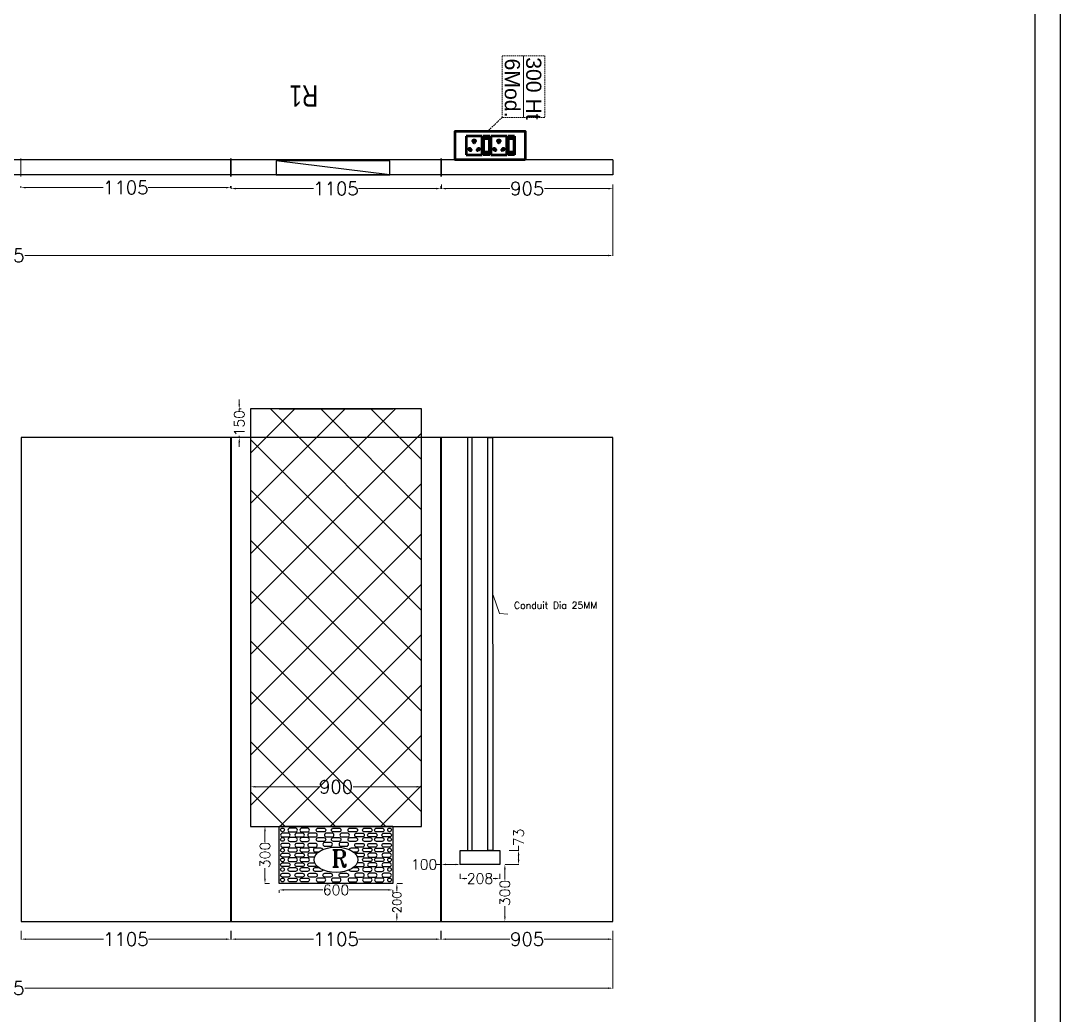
# Model space of a CAD drawing. Extents: x 3550807 to 4078732, y -628171 to -515859.
# Drawn here: x 3785900 to 3791380, y -603647 to -598407 of the extents above; entities that cross this region are included whole.
import ezdxf
from ezdxf.lldxf.tags import DXFTag

# ---------------------------------------------------------------- set-up
doc = ezdxf.new("R2010")
doc.units = 0
doc.header["$LTSCALE"] = 6
doc.header["$MEASUREMENT"] = 0
for name, pattern in [('1', [0]), ('ACAD_ISO03W100', [30, 12, -18]), ('DASHED2', [0.375, 0.25, -0.125])]:
    doc.linetypes.add(name, pattern=pattern)
doc.layers.get('0').update_dxf_attribs({"linetype": 'CONTINUOUS'})
doc.layers.get('Defpoints').update_dxf_attribs({"linetype": 'CONTINUOUS'})
for name, color, linetype in [('80 mm Wall', 5, 'CONTINUOUS'), ('Conduit', 2, 'CONTINUOUS'), ('DIM', 7, 'CONTINUOUS'), ('Dimensions', 7, 'CONTINUOUS'), ('MODULE BOX', 7, 'CONTINUOUS'), ('RISER', 10, 'CONTINUOUS'), ('TEXT', 5, 'CONTINUOUS')]:
    doc.layers.add(name, color=color, linetype=linetype)
doc.layers.add('CFT_LOOPING', color=7, linetype='1', lineweight=0, true_color=0xd6d600)
for name, color, linetype, lineweight in [('ELE. 2N0S OF 6-16 UPS SOCKETS', 191, 'CONTINUOUS', 15), ('MEP_HVAC_RA_RAISERS', 3, 'CONTINUOUS', 0), ('Partition-80WP', 7, 'CONTINUOUS', 5)]:
    doc.layers.add(name, color=color, linetype=linetype, lineweight=lineweight)
doc.styles.add('ARIEL', font='sanss___.ttf', dxfattribs={"width": 0.75})
doc.styles.add('ROMANS', font='romans.shx')
doc.styles.add('ROMANT', font='romant.shx')
doc.styles.get("Standard").update_dxf_attribs({"font": 'SIMPLEX'})
tags = doc.linetypes.add('03B05', pattern=[15, 6, -9]).pattern_tags.tags
tags[6:7] = [DXFTag(74, 4), DXFTag(75, 0), DXFTag(340, '0'), DXFTag(46, 1.0), DXFTag(50, 0.0), DXFTag(44, 0.0), DXFTag(45, 0.0)]
tags[4:5] = [DXFTag(74, 4), DXFTag(75, 0), DXFTag(340, '0'), DXFTag(46, 1.0), DXFTag(50, 0.0), DXFTag(44, 0.0), DXFTag(45, 0.0)]
doc.dimstyles.new('AEPL', dxfattribs={"dimtxt": 10, "dimasz": 2.5, "dimexe": 1.25, "dimexo": 2, "dimtad": 0, "dimdec": 0, "dimtxsty": 'ROMANS', "dimcen": 2.5, "dimclrd": 250, "dimclre": 250, "dimadec": 0, "dimazin": 0, "dimtfac": 1, "dimtdec": 0, "dimtmove": 0, "dimatfit": 3, "dimfxl": 0, "dimlwd": 0, "dimlwe": 0, "dimarcsym": 0})
doc.dimstyles.new('AEPL1', dxfattribs={"dimtxt": 100, "dimasz": 25, "dimexe": 1.25, "dimexo": 50, "dimtad": 0, "dimdec": 0, "dimtxsty": 'ROMANS', "dimcen": 2.5, "dimclrd": 250, "dimclre": 250, "dimadec": 0, "dimazin": 0, "dimtfac": 1, "dimtdec": 0, "dimtmove": 0, "dimatfit": 3, "dimfxl": 0, "dimlwd": 0, "dimlwe": 0, "dimarcsym": 0})

# ---------------------------------------------------------------- blocks, each defined once
blk = doc.blocks.new('6MODULE-UPS')
at = {"layer": 'ELE. 2N0S OF 6-16 UPS SOCKETS', "color": 223, "lineweight": 50}
for p, q in [((-5.7, 91.9), (-5.7, 19.7)), ((-5.7, 91.9), (-5.7, 19.7)), ((19.4, 91.9), (-5.7, 91.9)), ((-5.7, 91.9), (19.4, 91.9)), ((-3.6, 84), (-3.6, 27.6)), ((17.3, 84), (-3.6, 84)), ((17.3, 27.6), (17.3, 84)), ((19.4, 19.7), (19.4, 91.9)), ((23.6, 91.9), (86.9, 91.9)), ((23.6, 19.7), (23.6, 91.9)), ((86.9, 91.9), (86.9, 19.7)), ((91.1, 91.9), (91.1, 19.7)), ((91.1, 91.9), (91.1, 19.7)), ((116.2, 91.9), (91.1, 91.9)), ((91.1, 91.9), (116.2, 91.9)), ((93.2, 84), (93.2, 27.6)), ((114.1, 84), (93.2, 84)), ((114.1, 27.6), (114.1, 84)), ((116.2, 19.7), (116.2, 91.9)), ((120.4, 19.7), (120.4, 91.9)), ((120.4, 91.9), (183.6, 91.9)), ((183.6, 91.9), (183.6, 19.7)), ((-5.7, 19.7), (19.4, 19.7)), ((-3.6, 30.1), (17.3, 30.1)), ((-3.6, 27.6), (17.3, 27.6)), ((86.9, 19.7), (23.6, 19.7)), ((91.1, 19.7), (116.2, 19.7)), ((93.2, 30.1), (114.1, 30.1)), ((93.2, 27.6), (114.1, 27.6)), ((183.6, 19.7), (120.4, 19.7))]:
    blk.add_line(p, q, dxfattribs=at)
blk.add_lwpolyline([(-48.1, 0), (226, 0), (226, 111.6), (-48.1, 111.6)], close=True, dxfattribs=at)
for centre, radius, start, end in [((37.2, 41.7), 4.24, 5.2689, 272.51), ((40.6, 38.8), 3.42, 202.6838, 75.0951), ((55.3, 73.6), 4.92, 307.1584, 232.8416), ((55.3, 68.7), 3.14, 161.4031, 18.5969), ((69.9, 38.8), 3.42, 104.9049, 337.3162), ((73.3, 41.7), 4.24, 267.49, 174.7311), ((134, 41.7), 4.24, 5.2689, 272.51), ((137.3, 38.8), 3.42, 202.6838, 75.0951), ((152, 73.6), 4.92, 307.1584, 232.8416), ((152, 68.7), 3.14, 161.4031, 18.5969), ((166.7, 38.8), 3.42, 104.9049, 337.3162), ((170, 41.7), 4.24, 267.49, 174.7311)]:
    blk.add_arc(centre, radius, start, end, dxfattribs=at)
blk = doc.blocks.new('RAISER 400X400MM')
at = {"layer": 'MEP_HVAC_RA_RAISERS', "lineweight": 25}
blk.add_line((2003785.4, 80176.6), (2004185.4, 80126.6), dxfattribs=at)
blk.add_lwpolyline([(2004185.4, 80176.6), (2003785.4, 80176.6), (2003785.4, 80126.6), (2004185.4, 80126.6)], close=True, dxfattribs=at)
blk.add_lwpolyline([(2003985.4, 80105.8, 0, 44.3, 0), (2003985.4, 80054.1, 0, 0, 0), (2003985.4, 79969.7, 0, 0, 0), (2004052.1, 79969.7, 0, 0, 0), (2003868.7, 79926.8, 0, 0, 0), (2003970.3, 79926.8, 0, 0, 0), (2003970.3, 79863.1, 0, 0, 0)], format="xyseb", dxfattribs=at)
at = {"layer": 'MEP_HVAC_RA_RAISERS', "lineweight": 25, "insert": (2004037.9, 79936.9), "char_height": 75, "width": 116.101, "attachment_point": 1, "style": 'ARIEL'}
blk.add_mtext('R1', dxfattribs=at)
blk = doc.blocks.new('*D373')
at = {"layer": 'Defpoints', "color": 0, "linetype": 'ByBlock', "transparency": 16777216}
for p in [(3788117, -599219.5), (3789021.8, -599219.5), (3788117, -599291.4)]:
    blk.add_point(p, dxfattribs=at)
at = {"layer": 'DIM', "color": 250, "linetype": 'ByBlock', "lineweight": 0, "transparency": 16777216}
for p, q in [((3788117, -599269.5), (3788117, -599292.6)), ((3788142, -599291.4), (3788478.8, -599291.4)), ((3788996.8, -599291.4), (3788660, -599291.4)), ((3789021.8, -599269.5), (3789021.8, -599292.6))]:
    blk.add_line(p, q, dxfattribs=at)
at = {"layer": 'DIM', "color": 250, "linetype": 'ByBlock', "transparency": 16777216}
for points in [[(3788142, -599287.2), (3788142, -599295.6), (3788117, -599291.4)], [(3788996.8, -599295.6), (3788996.8, -599287.2), (3789021.8, -599291.4)]]:
    blk.add_solid(points, dxfattribs=at)
at = {"layer": 'DIM', "color": 0, "linetype": 'ByBlock', "transparency": 16777216, "insert": (3788569.4, -599291.4), "char_height": 70, "attachment_point": 5, "style": 'ROMANS'}
blk.add_mtext('905', dxfattribs=at)
blk = doc.blocks.new('*D376')
at = {"layer": 'Defpoints', "color": 0, "linetype": 'ByBlock', "transparency": 16777216}
for p in [(3785901, -599228.5), (3787006, -599228.5), (3787006, -599286.1)]:
    blk.add_point(p, dxfattribs=at)
at = {"layer": 'DIM', "color": 250, "linetype": 'ByBlock', "lineweight": 0, "transparency": 16777216}
for p, q in [((3785901, -599278.5), (3785901, -599287.4)), ((3785926, -599286.1), (3786334.9, -599286.1)), ((3786981, -599286.1), (3786572, -599286.1)), ((3787006, -599278.5), (3787006, -599287.4))]:
    blk.add_line(p, q, dxfattribs=at)
at = {"layer": 'DIM', "color": 250, "linetype": 'ByBlock', "transparency": 16777216}
for points in [[(3785926, -599282), (3785926, -599290.3), (3785901, -599286.1)], [(3786981, -599290.3), (3786981, -599282), (3787006, -599286.1)]]:
    blk.add_solid(points, dxfattribs=at)
at = {"layer": 'DIM', "color": 0, "linetype": 'ByBlock', "transparency": 16777216, "insert": (3786453.5, -599286.1), "char_height": 70, "attachment_point": 5, "style": 'ROMANS'}
blk.add_mtext('1105', dxfattribs=at)
blk = doc.blocks.new('*D377')
at = {"layer": 'Defpoints', "color": 0, "linetype": 'ByBlock', "transparency": 16777216}
for p in [(3787009, -599228.5), (3788114, -599228.5), (3788114, -599291.4)]:
    blk.add_point(p, dxfattribs=at)
at = {"layer": 'DIM', "color": 250, "linetype": 'ByBlock', "lineweight": 0, "transparency": 16777216}
for p, q in [((3787009, -599278.5), (3787009, -599292.6)), ((3787034, -599291.4), (3787442.9, -599291.4)), ((3788089, -599291.4), (3787680, -599291.4)), ((3788114, -599278.5), (3788114, -599292.6))]:
    blk.add_line(p, q, dxfattribs=at)
at = {"layer": 'DIM', "color": 250, "linetype": 'ByBlock', "transparency": 16777216}
for points in [[(3787034, -599287.2), (3787034, -599295.6), (3787009, -599291.4)], [(3788089, -599295.6), (3788089, -599287.2), (3788114, -599291.4)]]:
    blk.add_solid(points, dxfattribs=at)
at = {"layer": 'DIM', "color": 0, "linetype": 'ByBlock', "transparency": 16777216, "insert": (3787561.5, -599291.4), "char_height": 70, "attachment_point": 5, "style": 'ROMANS'}
blk.add_mtext('1105', dxfattribs=at)
blk = doc.blocks.new('*D378')
at = {"layer": 'Defpoints', "color": 0, "linetype": 'ByBlock', "transparency": 16777216}
for p in [(3782576.8, -599219.5), (3789021.8, -599219.5), (3789021.8, -599643.9)]:
    blk.add_point(p, dxfattribs=at)
at = {"layer": 'DIM', "color": 250, "linetype": 'ByBlock', "lineweight": 0, "transparency": 16777216}
for p, q in [((3782576.8, -599269.5), (3782576.8, -599645.2)), ((3789021.8, -599269.5), (3789021.8, -599645.2)), ((3782601.8, -599643.9), (3785677.2, -599643.9)), ((3788996.8, -599643.9), (3785921.4, -599643.9))]:
    blk.add_line(p, q, dxfattribs=at)
at = {"layer": 'DIM', "color": 250, "linetype": 'ByBlock', "transparency": 16777216}
for points in [[(3782601.8, -599639.8), (3782601.8, -599648.1), (3782576.8, -599643.9)], [(3788996.8, -599648.1), (3788996.8, -599639.8), (3789021.8, -599643.9)]]:
    blk.add_solid(points, dxfattribs=at)
at = {"layer": 'DIM', "color": 0, "linetype": 'ByBlock', "transparency": 16777216, "insert": (3785799.3, -599643.9), "char_height": 70, "attachment_point": 5, "style": 'ROMANS'}
blk.add_mtext('6445', dxfattribs=at)
blk = doc.blocks.new('*D387')
at = {"layer": 'Defpoints', "color": 0, "linetype": 'ByBlock', "transparency": 16777216}
for p in [(3785901.9, -603152.7), (3787006.4, -603152.7), (3787006.4, -603246.2)]:
    blk.add_point(p, dxfattribs=at)
at = {"layer": 'DIM', "color": 250, "linetype": 'ByBlock', "lineweight": 0, "transparency": 16777216}
for p, q in [((3785901.9, -603202.7), (3785901.9, -603247.5)), ((3785926.9, -603246.2), (3786335.6, -603246.2)), ((3786981.4, -603246.2), (3786572.7, -603246.2)), ((3787006.4, -603202.7), (3787006.4, -603247.5))]:
    blk.add_line(p, q, dxfattribs=at)
at = {"layer": 'DIM', "color": 250, "linetype": 'ByBlock', "transparency": 16777216}
for points in [[(3785926.9, -603242.1), (3785926.9, -603250.4), (3785901.9, -603246.2)], [(3786981.4, -603250.4), (3786981.4, -603242.1), (3787006.4, -603246.2)]]:
    blk.add_solid(points, dxfattribs=at)
at = {"layer": 'DIM', "color": 0, "linetype": 'ByBlock', "transparency": 16777216, "insert": (3786454.1, -603246.2), "char_height": 70, "attachment_point": 5, "style": 'ROMANS'}
blk.add_mtext('1105', dxfattribs=at)
blk = doc.blocks.new('*D388')
at = {"layer": 'Defpoints', "color": 0, "linetype": 'ByBlock', "transparency": 16777216}
for p in [(3787009.4, -603152.7), (3788113.9, -603152.7), (3788113.9, -603246.2)]:
    blk.add_point(p, dxfattribs=at)
at = {"layer": 'DIM', "color": 250, "linetype": 'ByBlock', "lineweight": 0, "transparency": 16777216}
for p, q in [((3787009.4, -603202.7), (3787009.4, -603247.5)), ((3787034.4, -603246.2), (3787443.1, -603246.2)), ((3788088.9, -603246.2), (3787680.3, -603246.2)), ((3788113.9, -603202.7), (3788113.9, -603247.5))]:
    blk.add_line(p, q, dxfattribs=at)
at = {"layer": 'DIM', "color": 250, "linetype": 'ByBlock', "transparency": 16777216}
for points in [[(3787034.4, -603242.1), (3787034.4, -603250.4), (3787009.4, -603246.2)], [(3788088.9, -603250.4), (3788088.9, -603242.1), (3788113.9, -603246.2)]]:
    blk.add_solid(points, dxfattribs=at)
at = {"layer": 'DIM', "color": 0, "linetype": 'ByBlock', "transparency": 16777216, "insert": (3787561.7, -603246.2), "char_height": 70, "attachment_point": 5, "style": 'ROMANS'}
blk.add_mtext('1105', dxfattribs=at)
blk = doc.blocks.new('*D391')
at = {"layer": 'Defpoints', "color": 0, "linetype": 'ByBlock', "transparency": 16777216}
for p in [(3788116.9, -603152.7), (3789021.5, -603152.7), (3789021.5, -603246.2)]:
    blk.add_point(p, dxfattribs=at)
at = {"layer": 'DIM', "color": 250, "linetype": 'ByBlock', "lineweight": 0, "transparency": 16777216}
for p, q in [((3788116.9, -603202.7), (3788116.9, -603247.5)), ((3788141.9, -603246.2), (3788478.6, -603246.2)), ((3788996.5, -603246.2), (3788659.8, -603246.2)), ((3789021.5, -603202.7), (3789021.5, -603247.5))]:
    blk.add_line(p, q, dxfattribs=at)
at = {"layer": 'DIM', "color": 250, "linetype": 'ByBlock', "transparency": 16777216}
for points in [[(3788141.9, -603242.1), (3788141.9, -603250.4), (3788116.9, -603246.2)], [(3788996.5, -603250.4), (3788996.5, -603242.1), (3789021.5, -603246.2)]]:
    blk.add_solid(points, dxfattribs=at)
at = {"layer": 'DIM', "color": 0, "linetype": 'ByBlock', "transparency": 16777216, "insert": (3788569.2, -603246.2), "char_height": 70, "attachment_point": 5, "style": 'ROMANS'}
blk.add_mtext('905', dxfattribs=at)
blk = doc.blocks.new('*D392')
at = {"layer": 'Defpoints', "color": 0, "linetype": 'ByBlock', "transparency": 16777216}
for p in [(3788424.9, -602852.7), (3788424.9, -603152.7), (3788451.9, -603152.7)]:
    blk.add_point(p, dxfattribs=at)
at = {"layer": 'DIM', "color": 250, "linetype": 'ByBlock', "lineweight": 0, "transparency": 16777216}
for p, q in [((3788474.9, -602852.7), (3788453.2, -602852.7)), ((3788451.9, -602877.7), (3788451.9, -602932.6)), ((3788451.9, -603127.7), (3788451.9, -603072.7)), ((3788474.9, -603152.7), (3788453.2, -603152.7))]:
    blk.add_line(p, q, dxfattribs=at)
at = {"layer": 'DIM', "color": 250, "linetype": 'ByBlock', "transparency": 16777216}
for points in [[(3788456.1, -602877.7), (3788447.8, -602877.7), (3788451.9, -602852.7)], [(3788447.8, -603127.7), (3788456.1, -603127.7), (3788451.9, -603152.7)]]:
    blk.add_solid(points, dxfattribs=at)
at = {"layer": 'DIM', "color": 0, "linetype": 'ByBlock', "transparency": 16777216, "insert": (3788451.9, -603002.7), "char_height": 70, "attachment_point": 5, "rotation": 90, "style": 'ROMANS'}
blk.add_mtext('{\\H0.771429x;300}', dxfattribs=at)
blk = doc.blocks.new('*D393')
at = {"layer": 'Defpoints', "color": 0, "linetype": 'ByBlock', "transparency": 16777216}
for p in [(3788216.9, -602852.7), (3788424.9, -602852.7), (3788216.9, -602926.9)]:
    blk.add_point(p, dxfattribs=at)
at = {"layer": 'DIM', "color": 250, "linetype": 'ByBlock', "lineweight": 0, "transparency": 16777216}
for p, q in [((3788216.9, -602902.7), (3788216.9, -602928.1)), ((3788424.9, -602902.7), (3788424.9, -602928.1)), ((3788241.9, -602926.9), (3788250.9, -602926.9)), ((3788399.9, -602926.9), (3788391, -602926.9))]:
    blk.add_line(p, q, dxfattribs=at)
at = {"layer": 'DIM', "color": 250, "linetype": 'ByBlock', "transparency": 16777216}
for points in [[(3788241.9, -602922.7), (3788241.9, -602931.1), (3788216.9, -602926.9)], [(3788399.9, -602931.1), (3788399.9, -602922.7), (3788424.9, -602926.9)]]:
    blk.add_solid(points, dxfattribs=at)
at = {"layer": 'DIM', "color": 0, "linetype": 'ByBlock', "transparency": 16777216, "insert": (3788320.9, -602926.9), "char_height": 70, "attachment_point": 5, "style": 'ROMANS'}
blk.add_mtext('{\\H0.771429x;208}', dxfattribs=at)
blk = doc.blocks.new('*D394')
at = {"layer": 'Defpoints', "color": 0, "linetype": 'ByBlock', "transparency": 16777216}
for p in [(3788424.9, -602779.7), (3788524.2, -602779.7), (3788424.9, -602852.7)]:
    blk.add_point(p, dxfattribs=at)
at = {"layer": 'DIM', "color": 250, "linetype": 'ByBlock', "lineweight": 0, "transparency": 16777216}
for p, q in [((3788474.9, -602779.7), (3788525.4, -602779.7)), ((3788524.2, -602779.7), (3788524.2, -602754.7)), ((3788524.2, -602827.7), (3788524.2, -602804.7)), ((3788474.9, -602852.7), (3788525.4, -602852.7))]:
    blk.add_line(p, q, dxfattribs=at)
at = {"layer": 'DIM', "color": 250, "linetype": 'ByBlock', "transparency": 16777216}
for points in [[(3788528.4, -602804.7), (3788520, -602804.7), (3788524.2, -602779.7)], [(3788520, -602827.7), (3788528.4, -602827.7), (3788524.2, -602852.7)]]:
    blk.add_solid(points, dxfattribs=at)
at = {"layer": 'DIM', "color": 0, "linetype": 'ByBlock', "transparency": 16777216, "insert": (3788524.2, -602710.3), "char_height": 70, "attachment_point": 5, "rotation": 90, "style": 'ROMANS'}
blk.add_mtext('{\\H0.771429x;73}', dxfattribs=at)
blk = doc.blocks.new('*D395')
at = {"layer": 'Defpoints', "color": 0, "linetype": 'ByBlock', "transparency": 16777216}
for p in [(3782576.8, -603152.7), (3789021.5, -603152.7), (3782576.8, -603504.5)]:
    blk.add_point(p, dxfattribs=at)
at = {"layer": 'DIM', "color": 250, "linetype": 'ByBlock', "lineweight": 0, "transparency": 16777216}
for p, q in [((3782576.8, -603202.7), (3782576.8, -603505.8)), ((3789021.5, -603202.7), (3789021.5, -603505.8)), ((3782601.8, -603504.5), (3785677.1, -603504.5)), ((3788996.5, -603504.5), (3785921.2, -603504.5))]:
    blk.add_line(p, q, dxfattribs=at)
at = {"layer": 'DIM', "color": 250, "linetype": 'ByBlock', "transparency": 16777216}
for points in [[(3782601.8, -603500.3), (3782601.8, -603508.7), (3782576.8, -603504.5)], [(3788996.5, -603508.7), (3788996.5, -603500.3), (3789021.5, -603504.5)]]:
    blk.add_solid(points, dxfattribs=at)
at = {"layer": 'DIM', "color": 0, "linetype": 'ByBlock', "transparency": 16777216, "insert": (3785799.1, -603504.5), "char_height": 70, "attachment_point": 5, "style": 'ROMANS'}
blk.add_mtext('6445', dxfattribs=at)
blk = doc.blocks.new('raiser 400x250')
at = {"layer": 'RISER'}
h = blk.add_hatch(dxfattribs=at)
h.set_pattern_fill('ANSI37', color=8, scale=1500)
h.set_pattern_definition([(45, (3749758.91, -782023.3), (-132.583, 132.583), []), (135, (3749758.91, -782023.3), (-132.583, -132.583), [])])
h.paths.add_polyline_path([(3749308.9, -779742.3), (3749308.9, -781942.3), (3750208.9, -781942.3), (3750208.9, -779742.3)])
at = {"linetype": 'ByBlock'}
blk.add_line((3749458.9, -779742.3), (3749308.9, -779742.3), dxfattribs=at)
at = {"layer": 'RISER', "color": 3, "linetype": 'ACAD_ISO03W100'}
for p, q in [((3749308.9, -779742.3), (3749308.9, -781942.3)), ((3750208.9, -781942.3), (3750208.9, -779742.3))]:
    blk.add_line(p, q, dxfattribs=at)
at = {"layer": 'RISER', "color": 5}
for p, q in [((3749308.9, -779742.3), (3749308.9, -781942.3)), ((3750208.9, -779742.3), (3749308.9, -779742.3)), ((3749458.9, -779742.3), (3750058.9, -779742.3)), ((3750208.9, -781942.3), (3750208.9, -779742.3)), ((3749308.9, -781942.3), (3749458.9, -781942.3)), ((3749458.9, -781942.3), (3750208.9, -781942.3))]:
    blk.add_line(p, q, dxfattribs=at)
at = {"layer": 'RISER', "color": 3}
blk.add_line((3750058.9, -781942.3), (3749458.9, -781942.3), dxfattribs=at)
at = {"layer": 'RISER', "color": 5}
blk.add_lwpolyline([(3749458.9, -781942.3), (3750058.9, -781942.3), (3750058.9, -782242.3), (3749458.9, -782242.3)], close=True, dxfattribs=at)
at = {"layer": 'RISER'}
for points in [[(3749476.7, -781997.2), (3749506.7, -781997.2, 1), (3749506.7, -781977.2), (3749476.7, -781977.2, 1), (3749476.7, -781997.2)], [(3749515.3, -781970.8), (3749545.3, -781970.8, 1), (3749545.3, -781950.8), (3749515.3, -781950.8, 1), (3749515.3, -781970.8)], [(3749552.6, -781997.2), (3749582.6, -781997.2, 1), (3749582.6, -781977.2), (3749552.6, -781977.2, 1), (3749552.6, -781997.2)], [(3749578.8, -781970.8), (3749608.8, -781970.8, 1), (3749608.8, -781950.8), (3749578.8, -781950.8, 1), (3749578.8, -781970.8)], [(3749620.1, -781997.2), (3749650.1, -781997.2, 1), (3749650.1, -781977.2), (3749620.1, -781977.2, 1), (3749620.1, -781997.2)], [(3749695, -781970.8), (3749665, -781970.8, -1), (3749665, -781950.8), (3749695, -781950.8, -1), (3749695, -781970.8)], [(3749708, -781997.2), (3749738, -781997.2, 1), (3749738, -781977.2), (3749708, -781977.2, 1), (3749708, -781997.2)], [(3749775, -781970.8), (3749745, -781970.8, -1), (3749745, -781950.8), (3749775, -781950.8, -1), (3749775, -781970.8)], [(3749789.4, -781997.2), (3749819.4, -781997.2, 1), (3749819.4, -781977.2), (3749789.4, -781977.2, 1), (3749789.4, -781997.2)], [(3749862.4, -781970.8), (3749832.4, -781970.8, -1), (3749832.4, -781950.8), (3749862.4, -781950.8, -1), (3749862.4, -781970.8)], [(3749897.7, -781997.2), (3749867.7, -781997.2, -1), (3749867.7, -781977.2), (3749897.7, -781977.2, -1), (3749897.7, -781997.2)], [(3749939, -781970.8), (3749909, -781970.8, -1), (3749909, -781950.8), (3749939, -781950.8, -1), (3749939, -781970.8)], [(3749965.3, -781997.2), (3749935.3, -781997.2, -1), (3749935.3, -781977.2), (3749965.3, -781977.2, -1), (3749965.3, -781997.2)], [(3750002.5, -781970.8), (3749972.5, -781970.8, -1), (3749972.5, -781950.8), (3750002.5, -781950.8, -1), (3750002.5, -781970.8)], [(3750041.1, -781997.2), (3750011.1, -781997.2, -1), (3750011.1, -781977.2), (3750041.1, -781977.2, -1), (3750041.1, -781997.2)], [(3749476.7, -782051), (3749506.7, -782051, 1), (3749506.7, -782031), (3749476.7, -782031, 1), (3749476.7, -782051)], [(3749515.3, -782020.9), (3749545.3, -782020.9, 1), (3749545.3, -782000.9), (3749515.3, -782000.9, 1), (3749515.3, -782020.9)], [(3749552.6, -782051), (3749582.6, -782051, 1), (3749582.6, -782031), (3749552.6, -782031, 1), (3749552.6, -782051)], [(3749578.8, -782020.9), (3749608.8, -782020.9, 1), (3749608.8, -782000.9), (3749578.8, -782000.9, 1), (3749578.8, -782020.9)], [(3749620.1, -782051), (3749650.1, -782051, 1), (3749650.1, -782031), (3749620.1, -782031, 1), (3749620.1, -782051)], [(3749695, -782020.9), (3749665, -782020.9, -1), (3749665, -782000.9), (3749695, -782000.9, -1), (3749695, -782020.9)], [(3749700.1, -782045.8), (3749730.1, -782045.8, 1), (3749730.1, -782025.8), (3749700.1, -782025.8, 1), (3749700.1, -782045.8)], [(3749775, -782020.9), (3749745, -782020.9, -1), (3749745, -782000.9), (3749775, -782000.9, -1), (3749775, -782020.9)], [(3749784.8, -782045.8), (3749814.8, -782045.8, 1), (3749814.8, -782025.8), (3749784.8, -782025.8, 1), (3749784.8, -782045.8)], [(3749862.4, -782020.9), (3749832.4, -782020.9, -1), (3749832.4, -782000.9), (3749862.4, -782000.9, -1), (3749862.4, -782020.9)], [(3749897.7, -782051), (3749867.7, -782051, -1), (3749867.7, -782031), (3749897.7, -782031, -1), (3749897.7, -782051)], [(3749939, -782020.9), (3749909, -782020.9, -1), (3749909, -782000.9), (3749939, -782000.9, -1), (3749939, -782020.9)], [(3749965.3, -782051), (3749935.3, -782051, -1), (3749935.3, -782031), (3749965.3, -782031, -1), (3749965.3, -782051)], [(3750002.5, -782020.9), (3749972.5, -782020.9, -1), (3749972.5, -782000.9), (3750002.5, -782000.9, -1), (3750002.5, -782020.9)], [(3750041.1, -782051), (3750011.1, -782051, -1), (3750011.1, -782031), (3750041.1, -782031, -1), (3750041.1, -782051)], [(3749476.7, -782083), (3749506.7, -782083, -1), (3749506.7, -782103), (3749476.7, -782103, -1), (3749476.7, -782083)], [(3749515.3, -782075.9), (3749545.3, -782075.9, 1), (3749545.3, -782055.9), (3749515.3, -782055.9, 1), (3749515.3, -782075.9)], [(3749552.6, -782083), (3749582.6, -782083, -1), (3749582.6, -782103), (3749552.6, -782103, -1), (3749552.6, -782083)], [(3749578.8, -782075.9), (3749608.8, -782075.9, 1), (3749608.8, -782055.9), (3749578.8, -782055.9, 1), (3749578.8, -782075.9)], [(3749657.3, -782085.1, 0.202537), (3749650.1, -782082.1), (3749620.1, -782082.1, 1), (3749620.1, -782102.1)], [(3749689.2, -782063.8, 0.354406), (3749679.4, -782055.9), (3749649.4, -782055.9, 1), (3749649.4, -782075.9)], [(3749850, -782075.9), (3749868.9, -782075.9, 1), (3749868.9, -782055.9), (3749838.9, -782055.9, 0.359988), (3749829.1, -782064, 0.359988)], [(3749860.5, -782085.1, -0.202537), (3749867.7, -782082.1), (3749897.7, -782082.1, -1), (3749897.7, -782102.1)], [(3749939, -782075.9), (3749909, -782075.9, -1), (3749909, -782055.9), (3749939, -782055.9, -1), (3749939, -782075.9)], [(3749965.3, -782083), (3749935.3, -782083, 1), (3749935.3, -782103), (3749965.3, -782103, 1), (3749965.3, -782083)], [(3750002.5, -782075.9), (3749972.5, -782075.9, -1), (3749972.5, -782055.9), (3750002.5, -782055.9, -1), (3750002.5, -782075.9)], [(3750041.1, -782083), (3750011.1, -782083, 1), (3750011.1, -782103), (3750041.1, -782103, 1), (3750041.1, -782083)], [(3749476.7, -782133.8), (3749506.7, -782133.8, -1), (3749506.7, -782153.8), (3749476.7, -782153.8, -1), (3749476.7, -782133.8)], [(3749515.3, -782127), (3749545.3, -782127, 1), (3749545.3, -782107), (3749515.3, -782107, 1), (3749515.3, -782127)], [(3749552.6, -782133.8), (3749582.6, -782133.8, -1), (3749582.6, -782153.8), (3749552.6, -782153.8, -1), (3749552.6, -782133.8)], [(3749578.8, -782127), (3749608.8, -782127, 1), (3749608.8, -782107), (3749578.8, -782107, 1), (3749578.8, -782127)], [(3749657.9, -782150.1, -0.225848), (3749650.1, -782153.8), (3749620.1, -782153.8, -1), (3749620.1, -782133.8)], [(3749859.9, -782150.1, 0.225848), (3749867.7, -782153.8), (3749897.7, -782153.8, 1), (3749897.7, -782133.8)], [(3749939, -782127), (3749909, -782127, -1), (3749909, -782107), (3749939, -782107, -1), (3749939, -782127)], [(3749965.3, -782133.8), (3749935.3, -782133.8, 1), (3749935.3, -782153.8), (3749965.3, -782153.8, 1), (3749965.3, -782133.8)], [(3750002.5, -782127), (3749972.5, -782127, -1), (3749972.5, -782107), (3750002.5, -782107, -1), (3750002.5, -782127)], [(3750041.1, -782133.8), (3750011.1, -782133.8, 1), (3750011.1, -782153.8), (3750041.1, -782153.8, 1), (3750041.1, -782133.8)], [(3749476.7, -782188.8), (3749506.7, -782188.8, -1), (3749506.7, -782208.8), (3749476.7, -782208.8, -1), (3749476.7, -782188.8)], [(3749515.3, -782158.7), (3749545.3, -782158.7, -1), (3749545.3, -782178.7), (3749515.3, -782178.7, -1), (3749515.3, -782158.7)], [(3749552.6, -782188.8), (3749582.6, -782188.8, -1), (3749582.6, -782208.8), (3749552.6, -782208.8, -1), (3749552.6, -782188.8)], [(3749578.8, -782158.7), (3749608.8, -782158.7, -1), (3749608.8, -782178.7), (3749578.8, -782178.7, -1), (3749578.8, -782158.7)], [(3749620.1, -782188.8), (3749650.1, -782188.8, -1), (3749650.1, -782208.8), (3749620.1, -782208.8, -1), (3749620.1, -782188.8)], [(3749689.2, -782170.8, -0.354406), (3749679.4, -782178.7), (3749649.4, -782178.7, -1), (3749649.4, -782158.7)], [(3749700.1, -782188.8), (3749730.1, -782188.8, -1), (3749730.1, -782208.8), (3749700.1, -782208.8, -1), (3749700.1, -782188.8)], [(3749784.8, -782188.8), (3749814.8, -782188.8, -1), (3749814.8, -782208.8), (3749784.8, -782208.8, -1), (3749784.8, -782188.8)], [(3749850, -782158.7), (3749868.9, -782158.7, -1), (3749868.9, -782178.7), (3749838.9, -782178.7, -0.359988), (3749829.1, -782170.6)], [(3749897.7, -782188.8), (3749867.7, -782188.8, 1), (3749867.7, -782208.8), (3749897.7, -782208.8, 1), (3749897.7, -782188.8)], [(3749939, -782158.7), (3749909, -782158.7, 1), (3749909, -782178.7), (3749939, -782178.7, 1), (3749939, -782158.7)], [(3749965.3, -782188.8), (3749935.3, -782188.8, 1), (3749935.3, -782208.8), (3749965.3, -782208.8, 1), (3749965.3, -782188.8)], [(3750002.5, -782158.7), (3749972.5, -782158.7, 1), (3749972.5, -782178.7), (3750002.5, -782178.7, 1), (3750002.5, -782158.7)], [(3750041.1, -782188.8), (3750011.1, -782188.8, 1), (3750011.1, -782208.8), (3750041.1, -782208.8, 1), (3750041.1, -782188.8)], [(3749515.3, -782213.7), (3749545.3, -782213.7, -1), (3749545.3, -782233.7), (3749515.3, -782233.7, -1), (3749515.3, -782213.7)], [(3749578.8, -782213.7), (3749608.8, -782213.7, -1), (3749608.8, -782233.7), (3749578.8, -782233.7, -1), (3749578.8, -782213.7)], [(3749695, -782213.7), (3749665, -782213.7, 1), (3749665, -782233.7), (3749695, -782233.7, 1), (3749695, -782213.7)], [(3749775, -782213.7), (3749745, -782213.7, 1), (3749745, -782233.7), (3749775, -782233.7, 1), (3749775, -782213.7)], [(3749862.4, -782213.7), (3749832.4, -782213.7, 1), (3749832.4, -782233.7), (3749862.4, -782233.7, 1), (3749862.4, -782213.7)], [(3749939, -782213.7), (3749909, -782213.7, 1), (3749909, -782233.7), (3749939, -782233.7, 1), (3749939, -782213.7)], [(3750002.5, -782213.7), (3749972.5, -782213.7, 1), (3749972.5, -782233.7), (3750002.5, -782233.7, 1), (3750002.5, -782213.7)]]:
    blk.add_lwpolyline(points, format="xyb", dxfattribs=at)
for points in [[(3749649.4, -782075.9), (3749667.8, -782075.9)], [(3749620.1, -782102.1), (3749646, -782102.1)], [(3749620.1, -782133.8), (3749646.6, -782133.8)], [(3749897.7, -782133.8), (3749871.3, -782133.8)], [(3749897.7, -782102.1), (3749871.8, -782102.1)], [(3749649.4, -782158.7), (3749667.8, -782158.7)]]:
    blk.add_lwpolyline(points, dxfattribs=at)
for centre in [(3749476.5, -781960.1), (3750041.3, -781960.1), (3749476.5, -782010.2), (3750041.3, -782010.2), (3749476.5, -782066.6), (3750041.3, -782066.6), (3749476.5, -782118.3), (3750041.3, -782118.3), (3749476.5, -782168.9), (3750041.3, -782168.9), (3749476.5, -782223.8), (3750041.3, -782223.8)]:
    blk.add_circle(centre, 10, dxfattribs=at)
blk.add_ellipse((3749758.9, -782117.3), major_axis=(-115.9, 0), ratio=0.577143, dxfattribs=at)
at = {"layer": 'RISER', "color": 7, "insert": (3749733.6, -782066), "char_height": 90.1, "width": 1.001, "attachment_point": 1, "style": 'ROMANT'}
blk.add_mtext('R\\P', dxfattribs=at)
blk = doc.blocks.new('*D396')
at = {"layer": 'Defpoints', "color": 0, "linetype": 'ByBlock', "transparency": 16777216}
for p in [(3787261.7, -602952.7), (3787861.7, -602952.7), (3787861.7, -602986.7)]:
    blk.add_point(p, dxfattribs=at)
at = {"layer": 'DIM', "color": 250, "linetype": 'ByBlock', "lineweight": 0, "transparency": 16777216}
for p, q in [((3787261.7, -603002.7), (3787261.7, -602987.9)), ((3787286.7, -602986.7), (3787493, -602986.7)), ((3787836.7, -602986.7), (3787630.3, -602986.7)), ((3787861.7, -603002.7), (3787861.7, -602987.9))]:
    blk.add_line(p, q, dxfattribs=at)
at = {"layer": 'DIM', "color": 250, "linetype": 'ByBlock', "transparency": 16777216}
for points in [[(3787286.7, -602982.5), (3787286.7, -602990.8), (3787261.7, -602986.7)], [(3787836.7, -602990.8), (3787836.7, -602982.5), (3787861.7, -602986.7)]]:
    blk.add_solid(points, dxfattribs=at)
at = {"layer": 'DIM', "color": 0, "linetype": 'ByBlock', "transparency": 16777216, "insert": (3787561.7, -602986.7), "char_height": 70, "attachment_point": 5, "style": 'ROMANS'}
blk.add_mtext('{\\H0.771429x;600}', dxfattribs=at)
blk = doc.blocks.new('*D397')
at = {"layer": 'Defpoints', "color": 0, "linetype": 'ByBlock', "transparency": 16777216}
for p in [(3787261.7, -602652.7), (3787187.2, -602952.7), (3787261.7, -602952.7)]:
    blk.add_point(p, dxfattribs=at)
at = {"layer": 'DIM', "color": 250, "linetype": 'ByBlock', "lineweight": 0, "transparency": 16777216}
for p, q in [((3787211.7, -602652.7), (3787185.9, -602652.7)), ((3787187.2, -602677.7), (3787187.2, -602732.6)), ((3787187.2, -602927.7), (3787187.2, -602872.7)), ((3787211.7, -602952.7), (3787185.9, -602952.7))]:
    blk.add_line(p, q, dxfattribs=at)
at = {"layer": 'DIM', "color": 250, "linetype": 'ByBlock', "transparency": 16777216}
for points in [[(3787191.3, -602677.7), (3787183, -602677.7), (3787187.2, -602652.7)], [(3787183, -602927.7), (3787191.3, -602927.7), (3787187.2, -602952.7)]]:
    blk.add_solid(points, dxfattribs=at)
at = {"layer": 'DIM', "color": 0, "linetype": 'ByBlock', "transparency": 16777216, "insert": (3787187.2, -602802.7), "char_height": 70, "attachment_point": 5, "rotation": 90, "style": 'ROMANS'}
blk.add_mtext('{\\H0.771429x;300}', dxfattribs=at)
blk = doc.blocks.new('*D398')
at = {"layer": 'Defpoints', "color": 0, "linetype": 'ByBlock', "transparency": 16777216}
for p in [(3788011.7, -602443.4), (3787111.7, -602481.3), (3788011.7, -602481.3)]:
    blk.add_point(p, dxfattribs=at)
at = {"layer": 'DIM', "color": 250, "linetype": 'ByBlock', "lineweight": 0, "transparency": 16777216}
for p, q in [((3787111.7, -602431.3), (3787111.7, -602442.1)), ((3787136.7, -602443.4), (3787471.1, -602443.4)), ((3787986.7, -602443.4), (3787652.3, -602443.4)), ((3788011.7, -602431.3), (3788011.7, -602442.1))]:
    blk.add_line(p, q, dxfattribs=at)
at = {"layer": 'DIM', "color": 250, "linetype": 'ByBlock', "transparency": 16777216}
for points in [[(3787136.7, -602439.2), (3787136.7, -602447.5), (3787111.7, -602443.4)], [(3787986.7, -602447.5), (3787986.7, -602439.2), (3788011.7, -602443.4)]]:
    blk.add_solid(points, dxfattribs=at)
at = {"layer": 'DIM', "color": 0, "linetype": 'ByBlock', "transparency": 16777216, "insert": (3787561.7, -602443.4), "char_height": 70, "attachment_point": 5, "style": 'ROMANS'}
blk.add_mtext('900', dxfattribs=at)
blk = doc.blocks.new('*D399')
at = {"layer": 'Defpoints', "color": 0, "linetype": 'ByBlock', "transparency": 16777216}
for p in [(3787861.7, -602952.7), (3787861.7, -603152.7), (3787882.5, -603152.7)]:
    blk.add_point(p, dxfattribs=at)
at = {"layer": 'DIM', "color": 250, "linetype": 'ByBlock', "lineweight": 0, "transparency": 16777216}
for p, q in [((3787911.7, -602952.7), (3787883.7, -602952.7)), ((3787882.5, -602977.7), (3787882.5, -602994.2)), ((3787882.5, -603127.7), (3787882.5, -603111.1)), ((3787911.7, -603152.7), (3787883.7, -603152.7))]:
    blk.add_line(p, q, dxfattribs=at)
at = {"layer": 'DIM', "color": 250, "linetype": 'ByBlock', "transparency": 16777216}
for points in [[(3787886.7, -602977.7), (3787878.3, -602977.7), (3787882.5, -602952.7)], [(3787878.3, -603127.7), (3787886.7, -603127.7), (3787882.5, -603152.7)]]:
    blk.add_solid(points, dxfattribs=at)
at = {"layer": 'DIM', "color": 0, "linetype": 'ByBlock', "transparency": 16777216, "insert": (3787882.5, -603052.7), "char_height": 70, "attachment_point": 5, "rotation": 90, "style": 'ROMANS'}
blk.add_mtext('{\\H0.642857x;200}', dxfattribs=at)
blk = doc.blocks.new('*D441')
at = {"layer": 'Defpoints', "color": 0, "linetype": 'ByBlock', "transparency": 16777216}
for p in [(3787111.7, -600452.7), (3787051.5, -600602.7), (3787111.7, -600602.7)]:
    blk.add_point(p, dxfattribs=at)
at = {"layer": 'DIM', "color": 250, "linetype": 'ByBlock', "lineweight": 0, "transparency": 16777216}
for p, q in [((3787051.5, -600427.7), (3787051.5, -600402.7)), ((3787061.7, -600452.7), (3787050.3, -600452.7)), ((3787051.5, -600452.7), (3787051.5, -600461.7)), ((3787061.7, -600602.7), (3787050.3, -600602.7)), ((3787051.5, -600602.7), (3787051.5, -600593.6)), ((3787051.5, -600627.7), (3787051.5, -600652.7))]:
    blk.add_line(p, q, dxfattribs=at)
at = {"layer": 'DIM', "color": 250, "linetype": 'ByBlock', "transparency": 16777216}
for points in [[(3787047.4, -600427.7), (3787055.7, -600427.7), (3787051.5, -600452.7)], [(3787055.7, -600627.7), (3787047.4, -600627.7), (3787051.5, -600602.7)]]:
    blk.add_solid(points, dxfattribs=at)
at = {"layer": 'DIM', "color": 0, "linetype": 'ByBlock', "transparency": 16777216, "insert": (3787051.5, -600527.7), "char_height": 70, "attachment_point": 5, "rotation": 90, "style": 'ROMANS'}
blk.add_mtext('{\\H0.771429x;150}', dxfattribs=at)
blk = doc.blocks.new('*D294')
at = {"layer": 'Defpoints', "color": 0, "linetype": 'ByBlock', "transparency": 16777216}
for p in [(3788116.9, -602852.7), (3788116.9, -602852.7), (3788216.9, -602852.7)]:
    blk.add_point(p, dxfattribs=at)
at = {"layer": 'DIM', "color": 250, "linetype": 'ByBlock', "lineweight": 0, "transparency": 16777216}
for p, q in [((3788116.9, -602802.7), (3788116.9, -602851.4)), ((3788216.9, -602802.7), (3788216.9, -602851.4)), ((3788116.9, -602852.7), (3788091.9, -602852.7)), ((3788191.9, -602852.7), (3788141.9, -602852.7))]:
    blk.add_line(p, q, dxfattribs=at)
at = {"layer": 'DIM', "color": 250, "linetype": 'ByBlock', "transparency": 16777216}
for points in [[(3788141.9, -602848.5), (3788141.9, -602856.8), (3788116.9, -602852.7)], [(3788191.9, -602856.8), (3788191.9, -602848.5), (3788216.9, -602852.7)]]:
    blk.add_solid(points, dxfattribs=at)
at = {"layer": 'DIM', "color": 0, "linetype": 'ByBlock', "transparency": 16777216, "insert": (3788026, -602852.7), "char_height": 70, "attachment_point": 5, "style": 'ROMANS'}
blk.add_mtext('{\\H0.771429x;100}', dxfattribs=at)

msp = doc.modelspace()

# ---------------------------------------------------------------- linework, layer by layer
for points in [[(3791379.5, -589881.1), (3791379.5, -608319.7), (3765412.7, -608319.7), (3765412.7, -589881.1)], [(3791246, -590014.6), (3791246, -608186.2), (3765546.3, -608186.2), (3765546.3, -590014.6)]]:
    msp.add_lwpolyline(points, close=True)
at = {"layer": '80 mm Wall', "ltscale": 500}
for p, q in [((3789021.8, -599139.5), (3782576.8, -599139.5)), ((3789021.8, -599139.5), (3789021.8, -599219.5)), ((3789021.8, -599219.5), (3782576.8, -599219.5))]:
    msp.add_line(p, q, dxfattribs=at)
for points in [[(3785901.9, -600602.7), (3785901.9, -603152.7), (3787006.4, -603152.7), (3787006.4, -600602.7), (3785901.9, -600602.7)], [(3787009.4, -600602.7), (3787009.4, -603152.7), (3788113.9, -603152.7), (3788113.9, -600602.7), (3787009.4, -600602.7)], [(3788116.9, -600602.7), (3788116.9, -603152.7), (3789021.5, -603152.7), (3789021.5, -600602.7), (3788116.9, -600602.7)]]:
    msp.add_lwpolyline(points, dxfattribs=at)
at = {"layer": 'CFT_LOOPING', "color": 7, "linetype": 'DASHED2', "ltscale": 5}
msp.add_line((3788437.1, -598916.4), (3788361.1, -598989.5), dxfattribs=at)
for points in [[(3788549.6, -598591.6), (3788549.6, -598916.4), (3788437.1, -598916.4), (3788437.1, -598591.6)], [(3788662.1, -598591.6), (3788662.1, -598916.4), (3788549.6, -598916.4), (3788549.6, -598591.6)]]:
    msp.add_lwpolyline(points, close=True, dxfattribs=at)
at = {"layer": 'Conduit', "linetype": '03B05'}
for points in [[(3788254.1, -602779.7), (3788279.1, -602779.7), (3788279.6, -600602.7), (3788254.6, -600602.7), (3788254.1, -602779.7)], [(3788387.8, -602779.7), (3788362.8, -602779.7), (3788362.3, -600602.7), (3788387.3, -600602.7), (3788387.8, -602779.7)]]:
    msp.add_lwpolyline(points, dxfattribs=at)
at = {"layer": 'MODULE BOX', "color": 5, "linetype": 'ByBlock'}
msp.add_lwpolyline([(3788424.9, -602852.7), (3788216.9, -602852.7), (3788216.9, -602779.7), (3788424.9, -602779.7)], close=True, dxfattribs=at)
at = {"layer": 'Partition-80WP', "ltscale": 0.5}
for p, q in [((3785901, -599228.5, -92016.4), (3785901, -599133.2, -92016.4)), ((3787006, -599228.5, -92016.4), (3787006, -599133.2, -92016.4)), ((3787009, -599228.5, -92016.4), (3787009, -599133.2, -92016.4)), ((3788114, -599228.5, -92016.4), (3788114, -599133.2, -92016.4)), ((3788117, -599228.5, -92016.4), (3788117, -599133.2, -92016.4))]:
    msp.add_line(p, q, dxfattribs=at)

# ---------------------------------------------------------------- block references
at = {"layer": 'ELE. 2N0S OF 6-16 UPS SOCKETS', "xscale": -1.344445831101533, "yscale": 1.344445831101533, "zscale": 1.344445831101533, "rotation": 359.9999999999991}
msp.add_blockref('6MODULE-UPS', (3788494.3, -599139.5), dxfattribs=at)
at = {"layer": 'MEP_HVAC_RA_RAISERS', "xscale": 1.5, "yscale": 1.5, "zscale": 1.5, "rotation": 180}
msp.add_blockref('RAISER 400X400MM', (6793523.8, -478954.5, 92016.4), dxfattribs=at)
at = {"layer": 'Partition-80WP', "ltscale": 500}
msp.add_blockref('raiser 400x250', (37802.8, 179289.6), dxfattribs=at)

# ---------------------------------------------------------------- texts
at = {"layer": 'Dimensions', "insert": (3788939.7, -601486.7, 6378515.1), "char_height": 36, "attachment_point": 6, "rotation": 0.0324, "style": 'ROMANS'}
msp.add_mtext('Conduit Dia 25MM', dxfattribs=at)
at = {"layer": 'TEXT', "color": 7, "char_height": 80, "attachment_point": 1, "rotation": 270}
for s, insert, width in [('\\A1;{\\fArial|b0|i0|c0|p34;6Mod.\\P}', (3788531.5, -598606.1), 352.575), ('\\A1;{\\fArial|b0|i0|c0|p34;300 Ht\\P}', (3788644, -598599), 8957.987)]:
    msp.add_mtext(s, dxfattribs=dict(at, insert=insert, width=width))

# ---------------------------------------------------------------- dimensions: what is measured, and where the dimension line sits
at = {"layer": 'DIM', "linetype": 'ByBlock'}
for base, p1, p2, picture, middle in [((3789021.8, -599643.9), (3782576.8, -599219.5), (3789021.8, -599219.5), '*D378', (3785799.3, -599643.9)), ((3787006, -599286.1), (3785901, -599228.5, -92016.4), (3787006, -599228.5, -92016.4), '*D376', (3786453.5, -599286.1)), ((3788114, -599291.4), (3787009, -599228.5, -92016.4), (3788114, -599228.5, -92016.4), '*D377', (3787561.5, -599291.4)), ((3788117, -599291.4), (3789021.8, -599219.5), (3788117, -599219.5, -92016.4), '*D373', (3788569.4, -599291.4)), ((3788011.7, -602443.4), (3787111.7, -602481.3), (3788011.7, -602481.3), '*D398', (3787561.7, -602443.4)), ((3782576.8, -603504.5), (3789021.5, -603152.7), (3782576.8, -603152.7), '*D395', (3785799.1, -603504.5)), ((3787006.412, -603246.2496), (3785901.8759, -603152.6525), (3787006.412, -603152.6525), '*D387', (3786454.144, -603246.2496)), ((3788113.9482, -603246.2496), (3787009.412, -603152.6525), (3788113.9482, -603152.6525), '*D388', (3787561.6801, -603246.2496)), ((3789021.5, -603246.2), (3788116.9, -603152.7), (3789021.5, -603152.7), '*D391', (3788569.2, -603246.2))]:
    dim = msp.add_linear_dim(base=base, p1=p1, p2=p2, dimstyle='AEPL1', override={"dimtxt": 70, "dimarcsym": 1}, dxfattribs=at)
    dim.commit()
    dim.dimension.update_dxf_attribs({"geometry": picture, "text_midpoint": middle})
for base, p1, p2, text, picture, middle in [((3787051.5, -600602.7), (3787111.7, -600452.7), (3787111.7, -600602.7), '{\\H0.771429x;<>}', '*D441', (3787051.5, -600527.7)), ((3788451.9, -603152.7), (3788424.9, -602852.7), (3788424.9, -603152.7), '{\\H0.771429x;<>}', '*D392', (3788451.9, -603002.7)), ((3787882.5, -603152.7), (3787861.7, -602952.7), (3787861.7, -603152.7), '{\\H0.642857x;<>}', '*D399', (3787882.5, -603052.7))]:
    dim = msp.add_linear_dim(base=base, p1=p1, p2=p2, angle=90, text=text, dimstyle='AEPL1', override={"dimtxt": 70, "dimtxsty": 'ROMANS', "dimarcsym": 1}, dxfattribs=at)
    dim.commit()
    dim.dimension.update_dxf_attribs({"geometry": picture, "text_midpoint": middle, "dimtype": 160})
for base, p1, p2, angle, picture, middle in [((3787187.2, -602952.7), (3787261.7, -602652.7), (3787261.7, -602952.7), 90, '*D397', (3787187.2, -602802.7)), ((3788524.2, -602779.7), (3788424.9, -602852.7), (3788424.9, -602779.7), 90, '*D394', (3788524.2, -602710.3)), ((3788216.9, -602926.9), (3788424.9, -602852.7), (3788216.9, -602852.7), 180, '*D393', (3788320.9, -602926.9))]:
    dim = msp.add_linear_dim(base=base, p1=p1, p2=p2, angle=angle, text='{\\H0.771429x;<>}', dimstyle='AEPL1', override={"dimtxt": 70, "dimtxsty": 'ROMANS', "dimarcsym": 1}, dxfattribs=at)
    dim.commit()
    dim.dimension.update_dxf_attribs({"geometry": picture, "text_midpoint": middle})
dim = msp.add_linear_dim(base=(3788116.9, -602852.7), p1=(3788216.9, -602852.7), p2=(3788116.9, -602852.7), text='{\\H0.771429x;<>}', dimstyle='AEPL1', override={"dimtxt": 70, "dimtxsty": 'ROMANS', "dimarcsym": 1}, dxfattribs=at)
dim.commit()
dim.dimension.update_dxf_attribs({"geometry": '*D294', "text_midpoint": (3788026, -602852.7)})
dim = msp.add_linear_dim(base=(3787861.7, -602986.7), p1=(3787261.7, -602952.7), p2=(3787861.7, -602952.7), text='{\\H0.771429x;<>}', dimstyle='AEPL1', override={"dimtxt": 70, "dimtxsty": 'ROMANS', "dimarcsym": 1}, dxfattribs=at)
dim.commit()
dim.dimension.update_dxf_attribs({"geometry": '*D396', "text_midpoint": (3787561.7, -602986.7), "dimtype": 160})

# ---------------------------------------------------------------- leaders
at = {"layer": 'Dimensions'}
msp.add_leader([(3788390.3, -601433.8, 2834895.6), (3788422.8, -601529.5, 2834895.6), (3788467.7, -601532.9, 2834895.6)], dimstyle='AEPL', dxfattribs=at)

doc.saveas('drawing.dxf')
